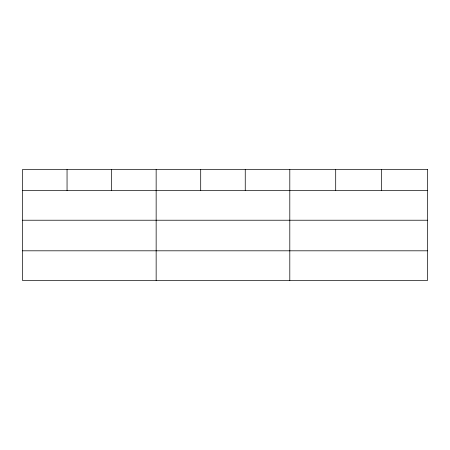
<?xml version="1.0" encoding="UTF-8"?>
<svg xmlns="http://www.w3.org/2000/svg" width="450" height="450" viewBox="0 0 450 450"><rect width="100%" height="100%" fill="white"/><g stroke="black" fill="none" stroke-linecap="round" stroke-linejoin="round"><path stroke-width="0.67" d="M22.5 190.536L427.5 190.536M22.5 220.224L427.5 220.224M22.5 250.808L427.5 250.808M381.6 169.509L381.6 190.536M335.7 169.509L335.7 190.536M289.8 169.509L289.8 280.491M245.25 169.509L245.25 190.536M200.7 169.509L200.7 190.536M156.15 169.509L156.15 280.491M111.6 169.509L111.6 190.536M67.05 169.509L67.05 190.536M427.5 169.509L22.5 169.509L22.5 280.491L427.5 280.491L427.5 169.509"/></g></svg>
